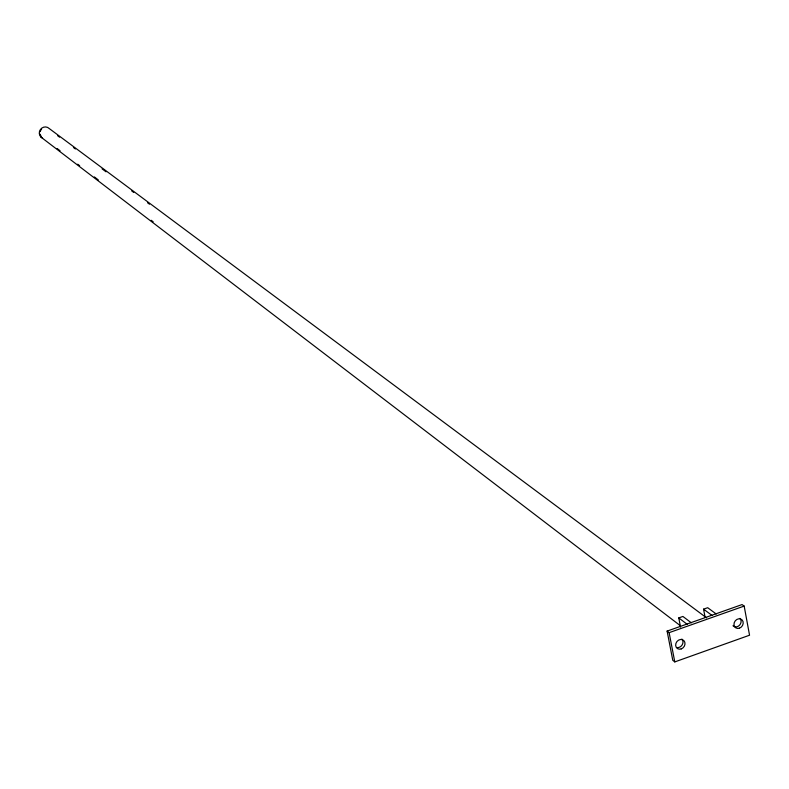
<?xml version="1.0" encoding="UTF-8"?>
<svg xmlns="http://www.w3.org/2000/svg" width="789" height="789" viewBox="0 0 789 789"><rect width="100%" height="100%" fill="white"/><g stroke="black" fill="none" stroke-linecap="round" stroke-linejoin="round"><path stroke-width="1.18" d="M674.792 661.902L749.55 635.214L744.165 606.08L742.054 604.571L667.109 631.101L672.78 660.304L674.792 661.902L669.121 632.66L667.109 631.101M680.542 627.107L678.777 617.915L682.909 616.456L691.342 622.827M705.08 617.195L703.561 609.157L707.684 607.708L716.244 614.01M669.121 632.66L744.165 606.08M703.561 609.157L712.102 615.479M706.589 617.856L49.263 128.558A5.967 5.73 -53 0 0 40.377 129.554A5.967 5.73 -53 0 0 42.567 138.203M57.636 135.718L59.609 137.187M73.436 147.504L75.419 148.973M102.087 168.856L106.042 171.805M131.724 190.958L133.696 192.427M147.523 202.734L149.506 204.213M678.777 617.915L687.18 624.296M57.114 148.5L60.053 150.738M77.697 164.201L79.659 165.7M94.355 176.914L98.28 179.902M151.192 220.279L153.155 221.768M40.92 137.069L680.424 625.756M41.432 136.536A5.217 5.02 -53 0 1 40.15 134.258M40.19 131.595A5.217 5.02 -53 0 1 41.541 129.258M740.003 618.389A5.109 4.34 -53.6 0 1 739.5 625.233A5.109 4.34 -53.6 0 1 732.981 625.766M681.844 639.051A5.138 4.389 -52.4 0 1 682.179 644.84A5.138 4.389 -52.4 0 1 676.784 647.542M739.431 628.192A5.119 4.349 -53.6 0 0 742.104 619.927A5.119 4.349 -53.6 0 0 734.224 622.728A5.119 4.349 -53.6 0 0 739.431 628.192M681.213 648.923A5.138 4.389 -52.4 0 0 683.876 640.619A5.138 4.389 -52.4 0 0 675.907 643.449A5.138 4.389 -52.4 0 0 681.213 648.923"/></g></svg>
